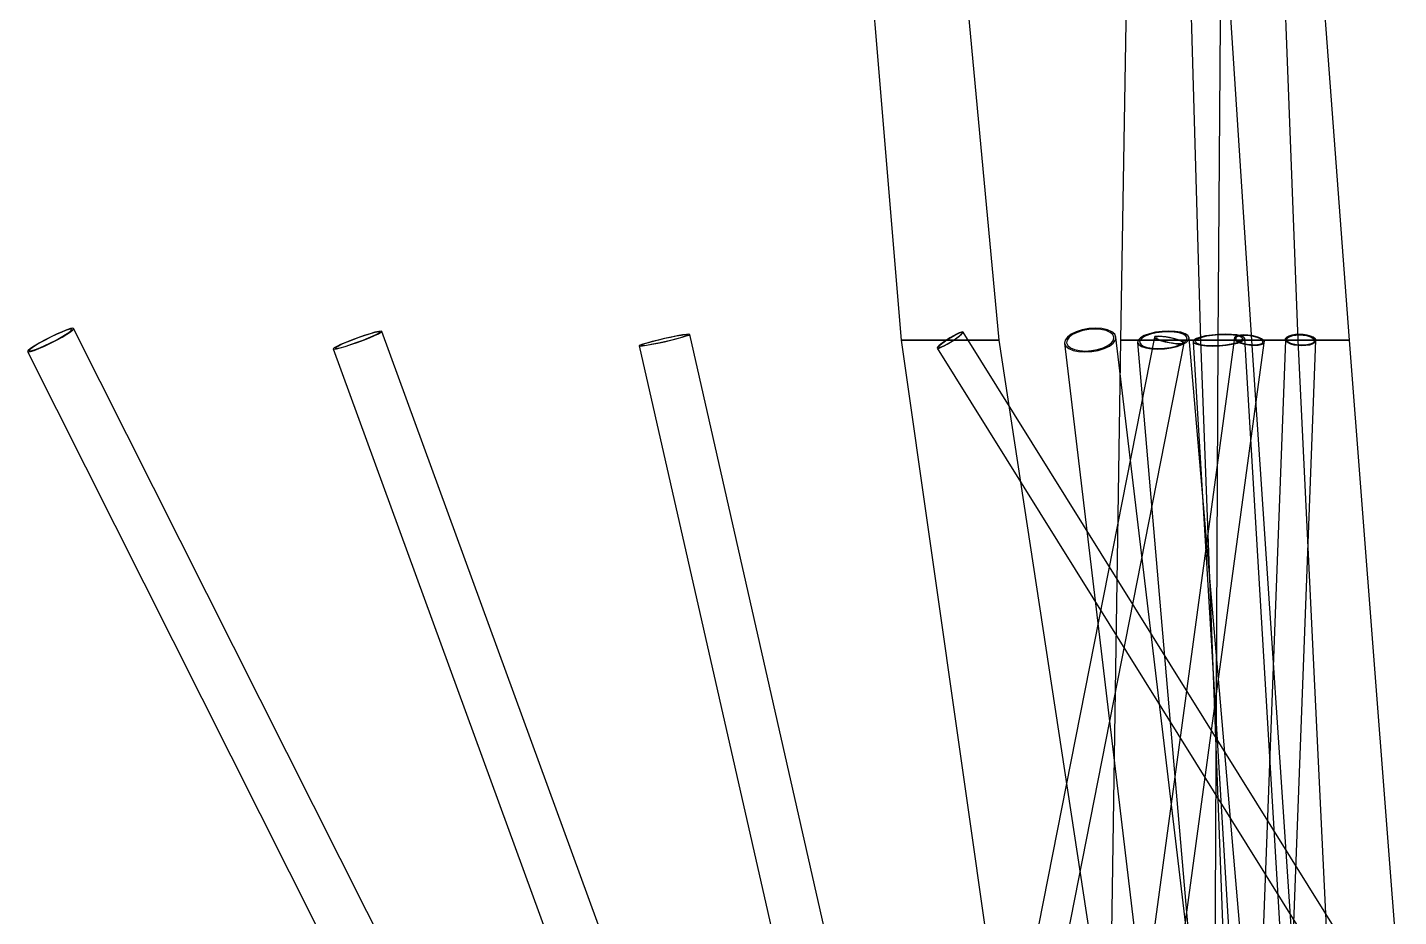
# Model space of a CAD drawing. Header units: millimetres. Extents: x -35150 to 1012618, y -518 to 497000.
# Drawn here: x 975016 to 1001977, y 26165 to 43648 of the extents above; entities that cross this region are included whole.
import ezdxf

# ---------------------------------------------------------------- set-up
doc = ezdxf.new("R2010")
doc.units = ezdxf.units.MM
doc.layers.add('D-STR-STRC', color=7, linetype='Continuous', lineweight=25)

msp = doc.modelspace()

# ---------------------------------------------------------------- linework, layer by layer
at = {"layer": 'D-STR-STRC'}
for points in [[(991157.1, 50000), (992199, 37500), (994124, 37500), (992957.1, 50000)], [(996506.9, 37500), (998431.9, 37500), (998518.2, 50000), (996718.2, 50000)], [(997721.3, 50000), (998079.9, 37500), (1000004.9, 37500), (999521.3, 50000)], [(998273.8, 50000), (999087.9, 37500), (1001012.9, 37500), (1000073.8, 50000)], [(975353.8, 37500), (975244.1, 37439.6), (975149.9, 37383.4), (975077.5, 37335), (975031.9, 37298), (975016.2, 37274.7), (975031.4, 37266.7), (975076.6, 37274.7), (975148.7, 37298), (975242.7, 37335), (975352.2, 37383.4), (975469.8, 37439.6), (975587.4, 37500), (975697.1, 37560.4), (975791.4, 37616.6), (975863.7, 37665), (975909.3, 37702), (975925, 37725.3), (975909.8, 37733.3), (975864.6, 37725.3), (975792.5, 37702), (975698.6, 37665), (975589, 37616.6), (975471.5, 37560.4)], [(975363, 37500), (975262, 37444.4), (975175.1, 37392.5), (975108.4, 37348), (975066.4, 37313.9), (975052, 37292.4), (975066, 37285.1), (975107.7, 37292.4), (975174, 37313.9), (975260.6, 37348), (975361.5, 37392.5), (975469.8, 37444.4), (975578.2, 37500), (975679.3, 37555.6), (975766.1, 37607.5), (975832.8, 37652), (975874.8, 37686.1), (975889.3, 37707.6), (975875.2, 37714.9), (975833.6, 37707.6), (975767.2, 37686.1), (975680.6, 37652), (975579.7, 37607.5), (975471.4, 37555.6)], [(981391.2, 37500), (981275.3, 37453.9), (981175.3, 37410.9), (981097.9, 37373.9), (981048.5, 37345.6), (981030.3, 37327.8), (981044.7, 37321.7), (981090.7, 37327.8), (981165, 37345.6), (981262.7, 37373.9), (981377.1, 37410.9), (981500.4, 37453.9), (981624.2, 37500), (981740.1, 37546.1), (981840.1, 37589.1), (981917.5, 37626.1), (981967, 37654.4), (981985.1, 37672.2), (981970.7, 37678.3), (981924.8, 37672.2), (981850.4, 37654.4), (981752.7, 37626.1), (981638.3, 37589.1), (981515, 37546.1)], [(981400.4, 37500), (981293.6, 37457.5), (981201.5, 37417.9), (981130.2, 37383.9), (981084.6, 37357.8), (981067.9, 37341.4), (981081.2, 37335.8), (981123.5, 37341.4), (981192, 37357.8), (981282, 37383.9), (981387.4, 37417.9), (981501, 37457.5), (981615.1, 37500), (981721.8, 37542.5), (981814, 37582.1), (981885.2, 37616.1), (981930.8, 37642.2), (981947.5, 37658.6), (981934.3, 37664.2), (981892, 37658.6), (981823.4, 37642.2), (981733.4, 37616.1), (981628, 37582.1), (981514.4, 37542.5)], [(987895.3, 37601), (987793, 37582.8), (987673.8, 37558.9), (987545.6, 37531.1), (987417.3, 37501.1), (987297.6, 37471), (987194.6, 37443), (987115.3, 37418.8), (987065.3, 37400.1), (987047.8, 37388.2), (987064, 37384), (987112.9, 37387.7), (987191.2, 37399), (987293.4, 37417.2), (987412.7, 37441.1), (987540.8, 37468.9), (987669.2, 37498.9), (987788.9, 37529), (987891.9, 37557), (987971.1, 37581.2), (988021.2, 37599.9), (988038.7, 37611.8), (988022.4, 37616), (987973.5, 37612.3)], [(987867.5, 37593), (987773.4, 37576.3), (987663.5, 37554.3), (987545.4, 37528.6), (987427.2, 37501), (987316.9, 37473.3), (987222, 37447.4), (987149, 37425.2), (987102.9, 37408), (987086.8, 37397), (987101.8, 37393.1), (987146.8, 37396.5), (987218.9, 37407), (987313.1, 37423.7), (987423, 37445.7), (987541, 37471.4), (987659.2, 37499), (987769.6, 37526.7), (987864.4, 37552.6), (987937.4, 37574.8), (987983.6, 37592), (987999.7, 37603), (987984.7, 37606.9), (987939.6, 37603.5)], [(992199, 37500), (993981, 25000), (996031, 25000), (994124, 37500)], [(993842.1, 37500), (993995.1, 37500), (994091.2, 37500), (994124, 37500), (994091.2, 37500), (993995.1, 37500), (993842.1, 37500), (993642.8, 37500), (993410.6, 37500), (993161.5, 37500), (992912.4, 37500), (992680.3, 37500), (992480.9, 37500), (992328, 37500), (992231.8, 37500), (992199, 37500), (992231.8, 37500), (992328, 37500), (992480.9, 37500), (992680.3, 37500), (992912.4, 37500), (993161.5, 37500), (993410.6, 37500), (993642.8, 37500)], [(993090.1, 37500), (993029.1, 37458.1), (992977, 37419), (992937.6, 37385.4), (992913.4, 37359.7), (992906.1, 37343.5), (992916.3, 37338), (992943.1, 37343.5), (992984.8, 37359.7), (993038.6, 37385.4), (993100.7, 37419), (993167, 37458.1), (993232.9, 37500), (993294, 37541.9), (993346, 37581), (993385.4, 37614.6), (993409.6, 37640.3), (993416.9, 37656.5), (993406.7, 37662), (993379.9, 37656.5), (993338.2, 37640.3), (993284.4, 37614.6), (993222.3, 37581), (993156, 37541.9)], [(993096.8, 37500), (993041.4, 37462), (992994.3, 37426.6), (992958.5, 37396.1), (992936.6, 37372.8), (992930, 37358.1), (992939.2, 37353.1), (992963.5, 37358.1), (993001.3, 37372.8), (993050.1, 37396.1), (993106.4, 37426.6), (993166.5, 37462), (993226.2, 37500), (993281.6, 37538), (993328.7, 37573.4), (993364.5, 37603.9), (993386.4, 37627.2), (993393, 37641.9), (993383.8, 37646.9), (993359.5, 37641.9), (993321.7, 37627.2), (993272.9, 37603.9), (993216.6, 37573.4), (993156.5, 37538)], [(995420.1, 37500), (995410.1, 37439.6), (995434.4, 37383.4), (995491.5, 37335), (995577.4, 37298), (995686.3, 37274.7), (995810.7, 37266.7), (995942.2, 37274.7), (996071.8, 37298), (996190.7, 37335), (996290.8, 37383.4), (996365.2, 37439.6), (996408.9, 37500), (996418.9, 37560.4), (996394.5, 37616.6), (996337.4, 37665), (996251.5, 37702), (996142.7, 37725.3), (996018.2, 37733.3), (995886.7, 37725.3), (995757.1, 37702), (995638.3, 37665), (995538.2, 37616.6), (995463.8, 37560.4)], [(995459, 37500), (995449.8, 37444.4), (995472.2, 37392.5), (995524.8, 37348), (995604, 37313.9), (995704.3, 37292.4), (995818.9, 37285.1), (995940, 37292.4), (996059.4, 37313.9), (996168.9, 37348), (996261.1, 37392.5), (996329.7, 37444.4), (996369.9, 37500), (996379.2, 37555.6), (996356.7, 37607.5), (996304.1, 37652), (996225, 37686.1), (996124.7, 37707.6), (996010.1, 37714.9), (995888.9, 37707.6), (995769.5, 37686.1), (995660, 37652), (995567.8, 37607.5), (995499.3, 37555.6)], [(996320.4, 25000), (998370.4, 25000), (998431.9, 37500), (996506.9, 37500)], [(998150, 37500), (998303, 37500), (998399.1, 37500), (998431.9, 37500), (998399.1, 37500), (998303, 37500), (998150, 37500), (997950.7, 37500), (997718.5, 37500), (997469.4, 37500), (997220.3, 37500), (996988.2, 37500), (996788.8, 37500), (996635.9, 37500), (996539.7, 37500), (996506.9, 37500), (996539.7, 37500), (996635.9, 37500), (996788.8, 37500), (996988.2, 37500), (997220.3, 37500), (997469.4, 37500), (997718.5, 37500), (997950.7, 37500)], [(996856.5, 37500), (996845.1, 37453.9), (996868.1, 37410.9), (996924.1, 37373.9), (997009.2, 37345.6), (997117.5, 37327.8), (997241.8, 37321.7), (997373.5, 37327.8), (997503.6, 37345.6), (997623.4, 37373.9), (997724.6, 37410.9), (997800.3, 37453.9), (997845.4, 37500), (997856.8, 37546.1), (997833.7, 37589.1), (997777.7, 37626.1), (997692.6, 37654.4), (997584.3, 37672.2), (997460, 37678.3), (997328.3, 37672.2), (997198.2, 37654.4), (997078.4, 37626.1), (996977.3, 37589.1), (996901.5, 37546.1)], [(996895.4, 37500), (996884.9, 37457.5), (996906.2, 37417.9), (996957.7, 37383.9), (997036.1, 37357.8), (997135.9, 37341.4), (997250.4, 37335.8), (997371.7, 37341.4), (997491.6, 37357.8), (997601.9, 37383.9), (997695.1, 37417.9), (997764.9, 37457.5), (997806.4, 37500), (997816.9, 37542.5), (997795.7, 37582.1), (997744.1, 37616.1), (997665.7, 37642.2), (997565.9, 37658.6), (997451.4, 37664.2), (997330.1, 37658.6), (997210.2, 37642.2), (997099.9, 37616.1), (997006.7, 37582.1), (996936.9, 37542.5)], [(997681.5, 37494), (997621.4, 37513.6), (997550.9, 37532.3), (997474.9, 37548.8), (997398.5, 37562), (997327, 37571), (997265.1, 37575.1), (997217.2, 37574.1), (997186.4, 37568), (997175, 37557.4), (997183.6, 37542.8), (997211.7, 37525.3), (997257.3, 37506), (997317.4, 37486.4), (997387.9, 37467.7), (997463.9, 37451.2), (997540.3, 37438), (997611.9, 37429), (997673.7, 37424.9), (997721.7, 37425.9), (997752.4, 37432), (997763.9, 37442.6), (997755.3, 37457.2), (997727.2, 37474.7)], [(997661.7, 37494.5), (997607.2, 37512.3), (997543.3, 37529.3), (997474.4, 37544.3), (997405.1, 37556.2), (997340.3, 37564.3), (997284.2, 37568.1), (997240.7, 37567.2), (997212.8, 37561.7), (997202.5, 37552), (997210.3, 37538.8), (997235.7, 37522.9), (997277.1, 37505.5), (997331.6, 37487.7), (997395.5, 37470.7), (997464.4, 37455.7), (997533.7, 37443.8), (997598.6, 37435.7), (997654.7, 37431.9), (997698.1, 37432.8), (997726, 37438.3), (997736.4, 37448), (997728.6, 37461.2), (997703.1, 37477.1)], [(998796, 37601), (998689.5, 37612.3), (998566.3, 37616), (998434.8, 37611.8), (998303.8, 37599.9), (998182.5, 37581.2), (998078.9, 37557), (998000.2, 37529), (997951.8, 37498.9), (997936.9, 37468.9), (997956.5, 37441.1), (998009.4, 37417.2), (998091.9, 37399), (998198.4, 37387.7), (998321.6, 37384), (998453.1, 37388.2), (998584, 37400.1), (998705.4, 37418.8), (998809, 37443), (998887.6, 37471), (998936.1, 37501.1), (998951, 37531.1), (998931.3, 37558.9), (998878.5, 37582.8)], [(998768.3, 37593), (998670.2, 37603.5), (998556.7, 37606.9), (998435.5, 37603), (998314.9, 37592), (998203.1, 37574.8), (998107.7, 37552.6), (998035.2, 37526.7), (997990.5, 37499), (997976.8, 37471.4), (997994.9, 37445.7), (998043.6, 37423.7), (998119.6, 37407), (998217.7, 37396.5), (998331.2, 37393.1), (998452.4, 37397), (998573, 37408), (998684.8, 37425.2), (998780.2, 37447.4), (998852.7, 37473.3), (998897.3, 37501), (998911.1, 37528.6), (998892.9, 37554.3), (998844.2, 37576.3)], [(998079.9, 37500), (998552.5, 25000), (1000602.5, 25000), (1000004.9, 37500)], [(999723, 37500), (999876, 37500), (999972.2, 37500), (1000004.9, 37500), (999972.2, 37500), (999876, 37500), (999723, 37500), (999523.7, 37500), (999291.6, 37500), (999042.4, 37500), (998793.3, 37500), (998561.2, 37500), (998361.9, 37500), (998208.9, 37500), (998112.7, 37500), (998079.9, 37500), (998112.7, 37500), (998208.9, 37500), (998361.9, 37500), (998561.2, 37500), (998793.3, 37500), (999042.4, 37500), (999291.6, 37500), (999523.7, 37500)], [(998764.4, 37500), (998801.4, 37473.6), (998854.7, 37449), (998920.9, 37427.9), (998995.3, 37411.7), (999072.9, 37401.6), (999148.5, 37398.1), (999216.8, 37401.6), (999273.3, 37411.7), (999314, 37427.9), (999336.2, 37449), (999338.4, 37473.6), (999320.4, 37500), (999283.5, 37526.4), (999230.2, 37551), (999164, 37572.1), (999089.6, 37588.3), (999012, 37598.4), (998936.4, 37601.9), (998868.1, 37598.4), (998811.6, 37588.3), (998770.9, 37572.1), (998748.7, 37551), (998746.5, 37526.4)], [(998790.4, 37500), (998823.9, 37476.1), (998872.2, 37453.8), (998932.2, 37434.7), (998999.7, 37420), (999070.1, 37410.7), (999138.6, 37407.6), (999200.6, 37410.7), (999251.8, 37420), (999288.7, 37434.7), (999308.8, 37453.8), (999310.8, 37476.1), (999294.5, 37500), (999261, 37523.9), (999212.7, 37546.2), (999152.7, 37565.3), (999085.2, 37580), (999014.8, 37589.3), (998946.3, 37592.4), (998884.3, 37589.3), (998833.1, 37580), (998796.2, 37565.3), (998776.1, 37546.2), (998774.1, 37523.9)], [(999087.9, 37500), (999926.6, 25000), (1001976.6, 25000), (1001012.9, 37500)], [(1000731, 37500), (1000883.9, 37500), (1000980.1, 37500), (1001012.9, 37500), (1000980.1, 37500), (1000883.9, 37500), (1000731, 37500), (1000531.6, 37500), (1000299.5, 37500), (1000050.4, 37500), (999801.2, 37500), (999569.1, 37500), (999369.8, 37500), (999216.8, 37500), (999120.7, 37500), (999087.9, 37500), (999120.7, 37500), (999216.8, 37500), (999369.8, 37500), (999569.1, 37500), (999801.2, 37500), (1000050.4, 37500), (1000299.5, 37500), (1000531.6, 37500)], [(1000349.1, 37500), (1000345.6, 37470.8), (1000322, 37443.7), (1000279.9, 37420.3), (1000222.2, 37402.4), (1000152.7, 37391.1), (1000076.3, 37387.3), (999998.1, 37391.1), (999923.5, 37402.4), (999857.5, 37420.3), (999804.7, 37443.7), (999768.6, 37470.8), (999751.7, 37500), (999755.1, 37529.2), (999778.7, 37556.3), (999820.8, 37579.7), (999878.5, 37597.6), (999948, 37608.9), (1000024.4, 37612.7), (1000102.6, 37608.9), (1000177.2, 37597.6), (1000243.2, 37579.7), (1000296.1, 37556.3), (1000332.2, 37529.2)], [(1000321.2, 37500), (1000318, 37473.6), (1000296.7, 37448.9), (1000258.5, 37427.8), (1000206.1, 37411.5), (1000143.2, 37401.3), (1000073.9, 37397.8), (1000003, 37401.3), (999935.3, 37411.5), (999875.5, 37427.8), (999827.6, 37448.9), (999794.9, 37473.6), (999779.5, 37500), (999782.7, 37526.4), (999804.1, 37551.1), (999842.2, 37572.2), (999894.6, 37588.5), (999957.5, 37598.7), (1000026.8, 37602.2), (1000097.7, 37598.7), (1000165.4, 37588.5), (1000225.2, 37572.2), (1000273.1, 37551.1), (1000305.9, 37526.4)]]:
    msp.add_lwpolyline(points, close=True, dxfattribs=at)
for points in [[(982214.2, 25225.3), (975925, 37725.3), (975909.8, 37733.3), (975864.6, 37725.3), (975792.5, 37702), (975698.6, 37665), (975589, 37616.6), (975471.5, 37560.4), (975353.8, 37500), (975244.1, 37439.6), (975149.9, 37383.4), (975077.5, 37335), (975031.9, 37298), (975016.2, 37274.7), (981305.4, 24774.7)], [(986545, 25172.2), (981985.1, 37672.2), (981970.7, 37678.3), (981924.8, 37672.2), (981850.4, 37654.4), (981752.7, 37626.1), (981638.3, 37589.1), (981515, 37546.1), (981391.2, 37500), (981275.3, 37453.9), (981175.3, 37410.9), (981097.9, 37373.9), (981048.5, 37345.6), (981030.3, 37327.8), (985590.2, 24827.8)], [(990872, 25111.8), (988038.7, 37611.8), (988022.4, 37616), (987973.5, 37612.3), (987895.3, 37601), (987793, 37582.8), (987673.8, 37558.9), (987545.6, 37531.1), (987417.3, 37501.1), (987297.6, 37471), (987194.6, 37443), (987115.3, 37418.8), (987065.3, 37400.1), (987047.8, 37388.2), (989881, 24888.2)], [(1001207, 25156.5), (993416.9, 37656.5), (993406.7, 37662), (993379.9, 37656.5), (993338.2, 37640.3), (993284.4, 37614.6), (993222.3, 37581), (993156, 37541.9), (993090.1, 37500), (993029.1, 37458.1), (992977, 37419), (992937.6, 37385.4), (992913.4, 37359.7), (992906.1, 37343.5), (1000696.3, 24843.5)], [(995300.5, 24942.6), (997763.9, 37442.6), (997755.3, 37457.2), (997727.2, 37474.7), (997681.5, 37494), (997621.4, 37513.6), (997550.9, 37532.3), (997474.9, 37548.8), (997398.5, 37562), (997327, 37571), (997265.1, 37575.1), (997217.2, 37574.1), (997186.4, 37568), (997175, 37557.4), (994711.6, 25057.4)], [(997904.7, 25060.4), (996418.9, 37560.4), (996394.5, 37616.6), (996337.4, 37665), (996251.5, 37702), (996142.7, 37725.3), (996018.2, 37733.3), (995886.7, 37725.3), (995757.1, 37702), (995638.3, 37665), (995538.2, 37616.6), (995463.8, 37560.4), (995420.1, 37500), (995410.1, 37439.6), (996895.9, 24939.6)], [(998931.3, 25046.1), (997856.8, 37546.1), (997833.7, 37589.1), (997777.7, 37626.1), (997692.6, 37654.4), (997584.3, 37672.2), (997460, 37678.3), (997328.3, 37672.2), (997198.2, 37654.4), (997078.4, 37626.1), (996977.3, 37589.1), (996901.5, 37546.1), (996856.5, 37500), (996845.1, 37453.9), (997919.7, 24953.9)], [(997639.2, 24949), (999336.2, 37449), (999338.4, 37473.6), (999320.4, 37500), (999283.5, 37526.4), (999230.2, 37551), (999164, 37572.1), (999089.6, 37588.3), (999012, 37598.4), (998936.4, 37601.9), (998868.1, 37598.4), (998811.6, 37588.3), (998770.9, 37572.1), (998748.7, 37551), (997051.6, 25051)], [(999703.9, 25031.1), (998951, 37531.1), (998931.3, 37558.9), (998878.5, 37582.8), (998796, 37601), (998689.5, 37612.3), (998566.3, 37616), (998434.8, 37611.8), (998303.8, 37599.9), (998182.5, 37581.2), (998078.9, 37557), (998000.2, 37529), (997951.8, 37498.9), (997936.9, 37468.9), (998689.8, 24968.9)], [(999876.2, 25000), (1000349.1, 37500), (1000332.2, 37529.2), (1000296.1, 37556.3), (1000243.2, 37579.7), (1000177.2, 37597.6), (1000102.6, 37608.9), (1000024.4, 37612.7), (999948, 37608.9), (999878.5, 37597.6), (999820.8, 37579.7), (999778.7, 37556.3), (999755.1, 37529.2), (999751.7, 37500), (999278.8, 25000)]]:
    msp.add_lwpolyline(points, dxfattribs=at)

doc.saveas('drawing.dxf')
